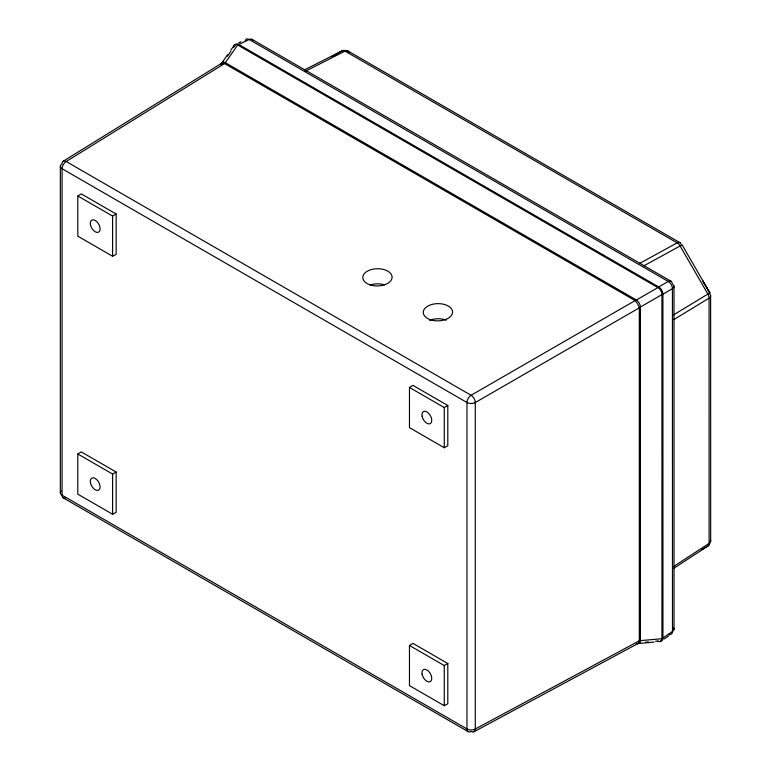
<?xml version="1.0" encoding="UTF-8"?>
<svg xmlns="http://www.w3.org/2000/svg" width="771" height="771" viewBox="0 0 771 771"><rect width="100%" height="100%" fill="white"/><g stroke="black" fill="none" stroke-linecap="round" stroke-linejoin="round"><path stroke-width="1.16" d="M230.866 50.115L233.989 45.643M227.686 54.645L221.614 63.232M221.923 64.032L223.311 62.066M227.455 56.177L230.905 51.262M660.429 640.952A5.917 3.421 60 0 0 662.954 637.974L672.476 631.468A5.927 3.421 0 0 0 673.555 627.806M664.13 639.043L668.929 635.767M673.844 566.367L709.108 543.372A5.927 3.421 0 0 0 710.486 540.211M673.623 568.42L707.884 546.08A5.927 3.508 56.9 0 0 709.108 543.372L709.079 298.155A5.927 3.421 0 0 0 709.744 294.03M63.193 161.235L220.901 63.752M637.27 643.409A5.773 3.335 62.3 0 0 640.441 640.643A2.882 2.043 -45 0 0 640.45 640.306L640.45 307.35A2.882 2.043 -45 0 0 640.422 307.031A5.773 3.171 60 0 0 636.374 300.006A2.882 2.043 -15 0 0 636.114 299.842L225.575 62.827A5.927 3.421 -60 0 1 224.573 63.569L66.19 161.515A5.927 3.421 58.3 0 0 61.998 163.934A5.927 3.421 0 0 0 62.066 168.724L62.066 495.184A5.927 3.421 -60 0 0 65.265 498.037M77.813 195.988L81.244 193.868L116.151 214.03L116.151 254.334L112.605 256.251L77.813 236.157L77.813 195.988L112.605 216.073L116.151 214.03M77.813 453.984L81.244 451.864L116.151 472.025L116.151 512.33L112.605 514.247L77.813 494.163L77.813 453.984L112.605 474.069L116.151 472.025M409.468 387.466L412.899 385.346L447.806 405.507L447.806 445.821L444.26 447.729L409.468 427.645L409.468 387.466L444.26 407.551L447.806 405.507M409.468 645.462L412.899 643.342L447.806 663.503L447.806 703.817L444.26 705.725L409.468 685.641L409.468 645.462L444.26 665.556L447.806 663.503M673.594 314.867L709.84 292.874L682.104 244.85M673.815 319.608L709.079 298.155A5.927 3.624 58.7 0 0 707.855 294.03L680.118 245.997A5.927 3.624 61.3 0 0 677.16 242.875L345.032 51.117A5.927 3.508 63.1 0 0 342.064 50.828L304.526 69.882M331.8 56.755L342.064 50.828A5.927 4.838 60 0 1 347.625 51.898M681.728 245.062L643.91 265.822M636.114 299.842A5.927 3.421 -60 0 1 635.102 300.594L471.091 395.282A5.927 3.421 -60 0 0 466.975 402.501L466.975 728.961A5.927 3.421 -60 0 0 471.091 731.419A5.927 3.421 61.7 0 0 475.283 729L639.294 640.807A5.927 3.421 0 0 1 640.45 640.306M661.971 294.618A5.725 3.306 60 0 0 657.904 287.564L636.374 300.025A5.937 3.73 -51.2 0 1 635.227 300.69A5.773 1.494 60 0 1 639.294 307.716A5.937 3.73 -8.8 0 1 640.422 307.031L661.952 294.609L661.952 638.716A5.725 3.306 60 0 1 657.904 641.077M234.625 46.694A5.917 3.421 60 0 1 238.808 44.525L658.723 286.957L668.245 281.454A5.927 3.421 -60 0 1 672.206 283.265M640.45 307.35A5.927 3.421 0 0 0 639.294 307.851L475.283 402.539A5.927 3.421 0 0 1 466.975 402.501L62.066 168.724A5.927 3.421 -60 0 1 66.19 161.515L471.091 395.282A5.927 3.296 60 0 1 475.283 402.539L475.283 729A5.927 3.421 0 0 1 466.975 728.961L62.066 495.184A5.927 3.421 0 0 1 61.198 490.992M662.954 637.974L662.906 294.204L672.437 288.711A5.927 3.421 0 0 0 672.563 284.171M708.896 293.423L709.821 292.884L702.767 280.952L709.783 292.913M701.726 549.646L707.884 546.08A5.927 4.838 60 0 0 709.86 541.599M639.911 263.258L677.16 242.875A5.927 3.421 -60 0 1 680.966 244.05M474.03 731.727L637.309 643.901M305.345 71.26L345.032 51.117A5.927 3.421 -60 0 1 348.926 52.601M238.47 42.964L241.082 41.711M238.808 44.525L249.197 39.523A5.927 3.421 -60 0 1 252.907 40.41M638.109 643.534L654.097 642.089M661.952 638.716L640.422 640.634A5.937 3.065 8 0 0 639.275 640.971A5.773 3.123 84.3 0 1 636.268 643.939M645.944 642.118L648.334 641.906M655.514 641.26L657.904 641.048M347.875 50.963L680.003 242.72M252.04 39.369L671.088 281.299M657.904 287.593L237.709 44.997L225.286 62.682A5.937 3.065 -68 0 1 224.409 63.501A5.773 3.123 35.7 0 0 220.342 64.629M224.573 63.569L635.102 300.594M63.27 497.883L468.18 731.65M710.631 295.765L710.669 540.991M673.989 286.32L674.037 629.078M639.294 307.851L639.294 640.807M444.26 407.551L444.26 447.729M444.26 665.556L444.26 705.725M112.605 216.073L112.605 256.251M112.605 474.069L112.605 514.247M60.331 166.334L60.331 492.794M668.939 634.167A5.927 3.412 55.7 0 0 672.476 631.468L672.437 288.711A5.927 3.71 60 0 0 668.245 281.454L249.197 39.523A5.927 3.412 64.3 0 0 245.245 40.603M658.723 286.957A5.917 3.421 60 0 1 662.906 294.204M225.575 62.827A2.882 2.043 -15 0 0 225.286 62.682A5.773 3.335 57.7 0 0 221.258 64.253M233.642 47.32A5.725 3.306 60 0 1 237.709 44.969M370.311 284.981A14.668 8.616 -0.9 0 1 384.556 284.836M429.592 320.341A14.668 8.616 -0.9 0 1 446.226 320.177M430.575 319.782A14.668 8.616 -0.9 0 0 452.577 312.11A14.668 8.616 -0.9 0 0 430.584 304.863A14.668 8.616 -0.9 0 0 430.575 319.782M370.099 284.865A14.668 8.616 -0.9 0 0 392.102 277.194A14.668 8.616 -0.9 0 0 370.109 269.946A14.668 8.616 -0.9 0 0 370.099 284.865M90.448 224.737A6.939 4.009 60 0 0 98.611 232.158A6.939 4.009 60 0 0 96.558 221.46A6.939 4.009 60 0 0 90.448 224.737M90.448 482.733A6.939 4.009 60 0 0 98.611 490.163A6.939 4.009 60 0 0 96.558 479.456A6.939 4.009 60 0 0 90.448 482.733M422.103 674.211A6.939 4.009 60 0 0 430.266 681.641A6.939 4.009 60 0 0 428.213 670.934A6.939 4.009 60 0 0 422.103 674.211M422.103 416.215A6.939 4.009 60 0 0 430.266 423.645A6.939 4.009 60 0 0 428.213 412.938A6.939 4.009 60 0 0 422.103 416.215"/></g></svg>
